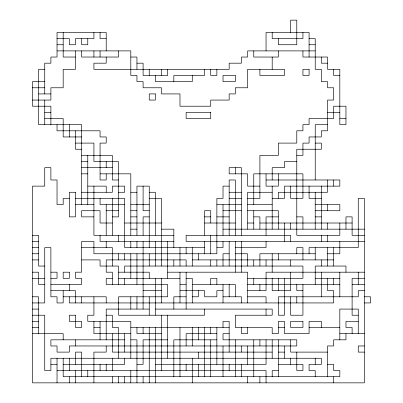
<?xml version="1.0" encoding="UTF-8"?>
<svg xmlns="http://www.w3.org/2000/svg" width="403" height="403" viewBox="0 0 403 403"><rect width="100%" height="100%" fill="white"/><g stroke="black" fill="none" stroke-linecap="round" stroke-linejoin="round"><path stroke-width="0.6" d="M57.035 38.592L69.331 38.592L69.331 44.738L75.477 44.738L75.477 38.592L93.919 38.592L93.919 32.447M106.216 38.592L100.065 38.592L100.065 32.447M309.081 38.592L315.227 38.592L315.227 69.331L321.377 69.331L321.377 81.623L327.523 81.623L327.523 87.773L333.669 87.773L333.669 100.065L327.523 100.065L327.523 130.804L321.377 130.804L321.377 136.949L309.081 136.949L309.081 143.1L302.935 143.1L302.935 155.392L296.784 155.392M57.035 44.738L63.18 44.738M309.081 44.738L315.227 44.738M57.035 50.889L130.804 50.889L130.804 75.477L136.949 75.477L136.949 81.623L143.1 81.623L143.1 87.773L161.543 87.773L161.543 93.919L179.985 93.919L179.985 106.216L210.724 106.216L210.724 100.065L229.166 100.065L229.166 93.919L235.312 93.919L235.312 87.773L247.608 87.773L247.608 69.331L284.493 69.331L284.493 75.477L259.9 75.477L259.9 69.331M315.227 50.889L247.608 50.889L247.608 57.035L241.457 57.035L241.457 63.18L229.166 63.18L229.166 69.331L93.919 69.331L93.919 63.18L106.216 63.18L106.216 57.035M75.477 57.035L63.18 57.035L63.18 32.447M130.804 57.035L136.949 57.035L136.949 69.331M136.949 63.18L143.1 63.18L143.1 75.477L167.688 75.477L167.688 69.331M327.523 63.18L321.377 63.18L321.377 57.035M44.738 69.331L38.592 69.331L38.592 124.658L81.623 124.658L81.623 204.573M339.82 75.477L333.669 75.477L333.669 69.331M44.738 81.623L32.447 81.623L32.447 106.216L50.889 106.216L50.889 124.658M32.447 87.773L44.738 87.773M38.592 93.919L50.889 93.919M32.447 100.065L50.889 100.065L50.889 87.773L63.18 87.773L63.18 69.331L75.477 69.331L75.477 50.889M44.738 112.361L50.889 112.361M327.523 112.361L339.82 112.361M44.738 118.507L63.18 118.507L63.18 136.949L81.623 136.949M339.82 118.507L345.965 118.507M327.523 124.658L315.227 124.658L315.227 179.985M75.477 143.1L93.919 143.1L93.919 161.543L118.507 161.543L118.507 216.869L112.361 216.869M315.227 143.1L321.377 143.1L321.377 149.246L296.784 149.246L296.784 235.312L339.82 235.312L339.82 223.015M81.623 149.246L75.477 149.246L75.477 130.804M81.623 155.392L112.361 155.392L112.361 179.985L118.507 179.985M81.623 161.543L87.773 161.543M296.784 161.543L284.493 161.543L284.493 167.688L272.196 167.688L272.196 179.985M81.623 167.688L112.361 167.688M81.623 173.834L87.773 173.834M100.065 173.834L130.804 173.834L130.804 235.312M266.051 179.985L339.82 179.985L339.82 186.131L284.493 186.131L284.493 198.427L272.196 198.427M87.773 186.131L106.216 186.131L106.216 192.276M229.166 186.131L223.015 186.131L223.015 198.427L216.869 198.427L216.869 253.754L93.919 253.754L93.919 241.457L81.623 241.457L81.623 272.196L75.477 272.196L75.477 278.342L81.623 278.342L81.623 284.493L50.889 284.493M259.9 186.131L247.608 186.131L247.608 173.834L229.166 173.834L229.166 167.688L241.457 167.688L241.457 235.312M81.623 192.276L112.361 192.276L112.361 186.131L124.658 186.131L124.658 192.276L118.507 192.276M130.804 192.276L136.949 192.276M149.246 192.276L155.392 192.276L155.392 235.312M229.166 192.276L241.457 192.276M272.196 192.276L247.608 192.276L247.608 229.166M69.331 198.427L63.18 198.427L63.18 204.573L57.035 204.573L57.035 179.985L50.889 179.985L50.889 167.688L44.738 167.688L44.738 186.131L32.447 186.131L32.447 382.85L364.408 382.85L364.408 198.427L358.262 198.427L358.262 247.608L309.081 247.608L309.081 253.754M75.477 198.427L124.658 198.427L124.658 247.608L204.573 247.608M149.246 198.427L161.543 198.427L161.543 266.051M229.166 198.427L241.457 198.427M247.608 198.427L259.9 198.427L259.9 155.392L278.342 155.392L278.342 143.1L296.784 143.1L296.784 130.804L302.935 130.804L302.935 124.658L309.081 124.658L309.081 118.507L333.669 118.507L333.669 106.216L345.965 106.216L345.965 124.658L339.82 124.658L339.82 69.331L327.523 69.331L327.523 57.035L302.935 57.035L302.935 50.889M321.377 198.427L309.081 198.427L309.081 186.131M75.477 204.573L93.919 204.573M124.658 204.573L100.065 204.573L100.065 198.427M130.804 204.573L149.246 204.573M216.869 204.573L241.457 204.573M247.608 204.573L272.196 204.573M315.227 204.573L339.82 204.573L339.82 210.724L315.227 210.724M106.216 210.724L118.507 210.724M130.804 210.724L136.949 210.724M149.246 210.724L143.1 210.724L143.1 186.131M223.015 210.724L241.457 210.724M247.608 210.724L278.342 210.724L278.342 229.166M93.919 216.869L81.623 216.869L81.623 210.724L100.065 210.724L100.065 223.015L112.361 223.015M130.804 216.869L136.949 216.869M149.246 216.869L143.1 216.869L143.1 235.312M204.573 216.869L210.724 216.869M216.869 216.869L229.166 216.869M253.754 216.869L259.9 216.869L259.9 229.166M278.342 216.869L266.051 216.869L266.051 235.312M296.784 216.869L302.935 216.869L302.935 229.166M315.227 216.869L321.377 216.869M124.658 223.015L161.543 223.015M204.573 223.015L235.312 223.015M247.608 223.015L253.754 223.015M259.9 223.015L352.111 223.015M130.804 229.166L136.949 229.166M161.543 229.166L173.834 229.166L173.834 247.608M223.015 229.166L364.408 229.166M32.447 235.312L38.592 235.312L38.592 266.051L44.738 266.051M173.834 235.312L93.919 235.312L93.919 186.131M364.408 235.312L352.111 235.312L352.111 216.869L345.965 216.869L345.965 229.166M32.447 241.457L38.592 241.457M173.834 241.457L100.065 241.457L100.065 235.312M364.408 241.457L186.131 241.457L186.131 235.312L290.639 235.312L290.639 241.457M32.447 247.608L38.592 247.608M81.623 247.608L112.361 247.608L112.361 266.051M216.869 247.608L223.015 247.608L223.015 241.457M235.312 247.608L266.051 247.608L266.051 241.457M32.447 253.754L38.592 253.754M229.166 253.754L223.015 253.754L223.015 266.051M235.312 253.754L247.608 253.754L247.608 266.051M315.227 253.754L259.9 253.754L259.9 266.051M327.523 253.754L339.82 253.754L339.82 241.457M32.447 259.9L38.592 259.9M81.623 259.9L100.065 259.9L100.065 266.051L118.507 266.051L118.507 284.493M192.276 259.9L333.669 259.9M32.447 272.196L38.592 272.196L38.592 284.493L44.738 284.493M50.889 272.196L57.035 272.196L57.035 278.342L50.889 278.342M118.507 272.196L149.246 272.196L149.246 278.342M167.688 272.196L247.608 272.196L247.608 302.935M364.408 272.196L266.051 272.196L266.051 290.639L247.608 290.639M32.447 278.342L44.738 278.342M112.361 278.342L106.216 278.342L106.216 284.493L167.688 284.493L167.688 296.784L118.507 296.784L118.507 315.227L204.573 315.227L204.573 309.081M118.507 278.342L179.985 278.342M186.131 278.342L192.276 278.342L192.276 302.935M247.608 278.342L302.935 278.342L302.935 266.051L124.658 266.051L124.658 272.196M315.227 278.342L339.82 278.342M364.408 278.342L352.111 278.342L352.111 315.227L358.262 315.227M179.985 284.493L186.131 284.493M192.276 284.493L235.312 284.493L235.312 296.784M247.608 284.493L339.82 284.493M352.111 284.493L364.408 284.493M50.889 290.639L75.477 290.639L75.477 302.935M143.1 290.639L161.543 290.639M179.985 290.639L204.573 290.639L204.573 296.784L216.869 296.784L216.869 290.639L223.015 290.639M302.935 290.639L296.784 290.639L296.784 284.493M364.408 290.639L358.262 290.639L358.262 296.784L278.342 296.784L278.342 315.227L284.493 315.227L284.493 278.342M32.447 296.784L38.592 296.784L38.592 333.669M63.18 296.784L106.216 296.784L106.216 302.935M186.131 296.784L173.834 296.784L173.834 309.081M192.276 296.784L198.427 296.784L198.427 290.639M223.015 296.784L241.457 296.784L241.457 302.935M247.608 296.784L266.051 296.784L266.051 302.935M364.408 296.784L370.553 296.784L370.553 302.935L364.408 302.935M32.447 302.935L44.738 302.935L44.738 247.608L50.889 247.608L50.889 296.784L57.035 296.784L57.035 302.935L63.18 302.935L63.18 290.639M32.447 309.081L38.592 309.081M149.246 309.081L106.216 309.081L106.216 339.82M155.392 309.081L272.196 309.081L272.196 315.227L235.312 315.227L235.312 327.523L272.196 327.523L272.196 333.669L278.342 333.669L278.342 321.377L284.493 321.377L284.493 333.669L309.081 333.669L309.081 321.377L321.377 321.377L321.377 327.523M32.447 315.227L44.738 315.227L44.738 370.553L50.889 370.553L50.889 358.262L321.377 358.262L321.377 364.408L309.081 364.408L309.081 370.553L315.227 370.553L315.227 376.704M106.216 315.227L112.361 315.227L112.361 327.523L118.507 327.523L118.507 358.262M32.447 321.377L38.592 321.377M358.262 321.377L345.965 321.377L345.965 327.523L352.111 327.523L352.111 333.669M32.447 327.523L38.592 327.523M93.919 327.523L100.065 327.523M130.804 327.523L229.166 327.523M278.342 327.523L284.493 327.523M309.081 327.523L339.82 327.523M32.447 333.669L63.18 333.669L63.18 339.82M130.804 333.669L93.919 333.669L93.919 321.377M161.543 333.669L136.949 333.669L136.949 327.523M216.869 333.669L186.131 333.669L186.131 345.965M229.166 333.669L223.015 333.669L223.015 339.82L296.784 339.82L296.784 345.965L69.331 345.965L69.331 352.111L57.035 352.111L57.035 345.965L50.889 345.965L50.889 339.82L124.658 339.82M339.82 333.669L364.408 333.669M130.804 339.82L136.949 339.82L136.949 382.85M167.688 339.82L143.1 339.82L143.1 364.408L136.949 364.408M216.869 339.82L173.834 339.82L173.834 376.704M364.408 345.965L358.262 345.965L358.262 352.111L364.408 352.111M272.196 352.111L112.361 352.111L112.361 333.669M278.342 352.111L284.493 352.111M327.523 352.111L290.639 352.111L290.639 339.82M50.889 364.408L57.035 364.408M63.18 364.408L124.658 364.408L124.658 358.262M155.392 364.408L266.051 364.408L266.051 339.82M278.342 364.408L302.935 364.408L302.935 370.553L296.784 370.553L296.784 352.111M327.523 364.408L333.669 364.408L333.669 370.553L339.82 370.553L339.82 376.704L63.18 376.704L63.18 358.262M57.035 370.553L266.051 370.553L266.051 382.85M278.342 370.553L272.196 370.553L272.196 376.704M358.262 272.196L358.262 284.493M358.262 333.669L358.262 309.081L339.82 309.081L339.82 339.82M345.965 272.196L345.965 266.051L315.227 266.051L315.227 284.493M345.965 333.669L345.965 339.82L333.669 339.82L333.669 345.965L327.523 345.965L327.523 376.704M339.82 272.196L339.82 296.784M333.669 179.985L333.669 186.131M333.669 247.608L333.669 266.051M333.669 278.342L333.669 284.493M333.669 376.704L333.669 382.85M327.523 179.985L327.523 192.276L278.342 192.276L278.342 198.427M327.523 204.573L327.523 210.724M327.523 223.015L327.523 229.166M327.523 235.312L327.523 241.457M327.523 247.608L327.523 266.051M327.523 278.342L327.523 290.639L333.669 290.639L333.669 302.935L69.331 302.935L69.331 296.784M321.377 186.131L321.377 229.166M321.377 235.312L321.377 241.457M321.377 259.9L321.377 266.051M321.377 272.196L321.377 296.784M315.227 192.276L315.227 229.166M315.227 247.608L315.227 259.9M315.227 358.262L315.227 364.408M309.081 57.035L309.081 32.447L266.051 32.447L266.051 50.889M302.935 32.447L302.935 38.592L272.196 38.592L272.196 32.447M302.935 259.9L302.935 247.608L296.784 247.608L296.784 253.754M302.935 284.493L302.935 315.227L290.639 315.227L290.639 296.784M296.784 296.784L296.784 302.935M290.639 32.447L290.639 20.15L296.784 20.15L296.784 44.738L278.342 44.738L278.342 38.592M290.639 186.131L290.639 198.427L302.935 198.427L302.935 173.834L253.754 173.834L253.754 204.573M290.639 223.015L290.639 229.166M290.639 259.9L290.639 266.051M290.639 272.196L290.639 290.639L272.196 290.639L272.196 278.342M290.639 358.262L290.639 364.408M284.493 223.015L284.493 241.457M284.493 345.965L284.493 358.262M278.342 50.889L278.342 57.035L253.754 57.035L253.754 50.889M278.342 173.834L278.342 186.131L266.051 186.131L266.051 173.834M278.342 253.754L278.342 259.9M278.342 278.342L278.342 290.639M278.342 339.82L278.342 376.704M272.196 57.035L272.196 69.331M272.196 186.131L272.196 229.166M272.196 253.754L272.196 272.196M272.196 339.82L272.196 358.262M266.051 259.9L266.051 266.051M266.051 309.081L266.051 315.227M259.9 284.493L259.9 290.639M259.9 339.82L259.9 345.965M259.9 376.704L259.9 382.85M253.754 210.724L253.754 229.166M253.754 259.9L253.754 266.051M253.754 278.342L253.754 284.493M253.754 339.82L253.754 376.704M247.608 327.523L247.608 333.669L241.457 333.669L241.457 327.523M247.608 345.965L247.608 364.408M247.608 376.704L247.608 382.85M241.457 241.457L241.457 272.196M241.457 345.965L241.457 352.111M241.457 364.408L241.457 376.704M235.312 167.688L235.312 173.834M235.312 235.312L235.312 179.985L229.166 179.985L229.166 235.312M235.312 241.457L235.312 272.196M235.312 339.82L235.312 376.704M229.166 241.457L229.166 266.051M229.166 284.493L229.166 296.784M229.166 352.111L229.166 321.377L223.015 321.377L223.015 327.523M229.166 364.408L229.166 370.553M223.015 204.573L223.015 235.312M223.015 284.493L223.015 302.935M223.015 345.965L223.015 376.704M216.869 69.331L216.869 75.477L210.724 75.477L210.724 69.331M216.869 259.9L216.869 266.051M216.869 284.493L216.869 278.342L210.724 278.342L210.724 284.493M216.869 327.523L216.869 364.408M210.724 223.015L210.724 210.724L204.573 210.724L204.573 235.312M210.724 235.312L210.724 253.754M210.724 259.9L210.724 266.051M210.724 327.523L210.724 333.669M210.724 339.82L210.724 376.704M204.573 69.331L204.573 75.477L173.834 75.477L173.834 81.623M204.573 241.457L204.573 253.754M204.573 327.523L204.573 376.704M198.427 253.754L198.427 259.9M198.427 327.523L198.427 339.82M198.427 352.111L198.427 358.262M198.427 364.408L198.427 376.704M192.276 75.477L192.276 81.623L155.392 81.623L155.392 75.477M192.276 247.608L192.276 266.051M192.276 327.523L192.276 345.965M192.276 358.262L192.276 382.85M186.131 247.608L186.131 253.754M186.131 266.051L186.131 259.9L106.216 259.9L106.216 272.196L112.361 272.196L112.361 284.493M186.131 272.196L186.131 309.081M186.131 364.408L186.131 370.553M179.985 247.608L179.985 266.051M179.985 272.196L179.985 302.935M179.985 327.523L179.985 376.704M173.834 259.9L173.834 266.051M167.688 241.457L167.688 278.342M167.688 315.227L167.688 358.262M161.543 69.331L161.543 75.477M161.543 278.342L161.543 302.935M161.543 315.227L161.543 370.553M155.392 241.457L155.392 266.051M155.392 278.342L155.392 315.227M155.392 327.523L155.392 382.85M149.246 69.331L149.246 75.477M149.246 247.608L149.246 186.131L136.949 186.131L136.949 235.312M149.246 253.754L149.246 266.051M149.246 296.784L149.246 315.227M149.246 327.523L149.246 382.85M143.1 241.457L143.1 309.081M143.1 327.523L143.1 333.669M143.1 376.704L143.1 382.85M136.949 241.457L136.949 247.608M136.949 253.754L136.949 284.493M136.949 296.784L136.949 309.081M130.804 241.457L130.804 247.608M130.804 253.754L130.804 278.342M130.804 296.784L130.804 309.081M130.804 358.262L130.804 321.377L87.773 321.377L87.773 315.227L93.919 315.227L93.919 296.784M130.804 370.553L130.804 382.85M124.658 253.754L124.658 259.9M124.658 278.342L124.658 284.493M124.658 333.669L124.658 352.111M124.658 376.704L124.658 382.85M118.507 50.889L118.507 57.035L81.623 57.035L81.623 50.889M118.507 235.312L118.507 241.457M118.507 253.754L118.507 259.9M118.507 376.704L118.507 382.85M112.361 198.427L112.361 235.312M112.361 358.262L112.361 370.553M112.361 376.704L112.361 382.85M106.216 50.889L106.216 32.447L57.035 32.447L57.035 57.035L50.889 57.035L50.889 63.18L44.738 63.18L44.738 93.919M106.216 161.543L106.216 167.688M106.216 173.834L106.216 179.985L100.065 179.985L100.065 143.1L106.216 143.1L106.216 136.949L100.065 136.949L100.065 130.804L57.035 130.804L57.035 124.658M106.216 204.573L106.216 235.312M106.216 241.457L106.216 247.608M106.216 345.965L106.216 352.111L93.919 352.111L93.919 382.85M106.216 364.408L106.216 370.553M100.065 50.889L100.065 57.035M100.065 321.377L100.065 339.82M100.065 364.408L100.065 370.553M93.919 50.889L93.919 57.035M87.773 38.592L87.773 44.738L81.623 44.738L81.623 38.592M87.773 155.392L87.773 204.573M87.773 370.553L87.773 376.704M81.623 296.784L81.623 302.935M81.623 376.704L81.623 352.111L75.477 352.111L75.477 364.408M75.477 339.82L75.477 345.965M75.477 370.553L75.477 382.85M69.331 124.658L69.331 136.949M69.331 284.493L69.331 290.639M69.331 358.262L69.331 370.553M69.331 376.704L69.331 382.85M57.035 358.262L57.035 382.85M44.738 100.065L44.738 124.658M309.081 69.331L302.935 69.331L302.935 75.477L309.081 75.477L309.081 69.331M235.312 75.477L223.015 75.477L223.015 81.623L235.312 81.623L235.312 75.477M155.392 93.919L149.246 93.919L149.246 100.065L155.392 100.065L155.392 93.919M210.724 112.361L186.131 112.361L186.131 118.507L210.724 118.507L210.724 112.361M75.477 192.276L69.331 192.276L69.331 216.869L75.477 216.869L75.477 192.276M69.331 272.196L63.18 272.196L63.18 278.342L69.331 278.342L69.331 272.196M75.477 315.227L69.331 315.227L69.331 321.377L81.623 321.377L81.623 327.523L75.477 327.523L75.477 315.227M302.935 321.377L290.639 321.377L290.639 327.523L302.935 327.523L302.935 321.377"/></g></svg>
